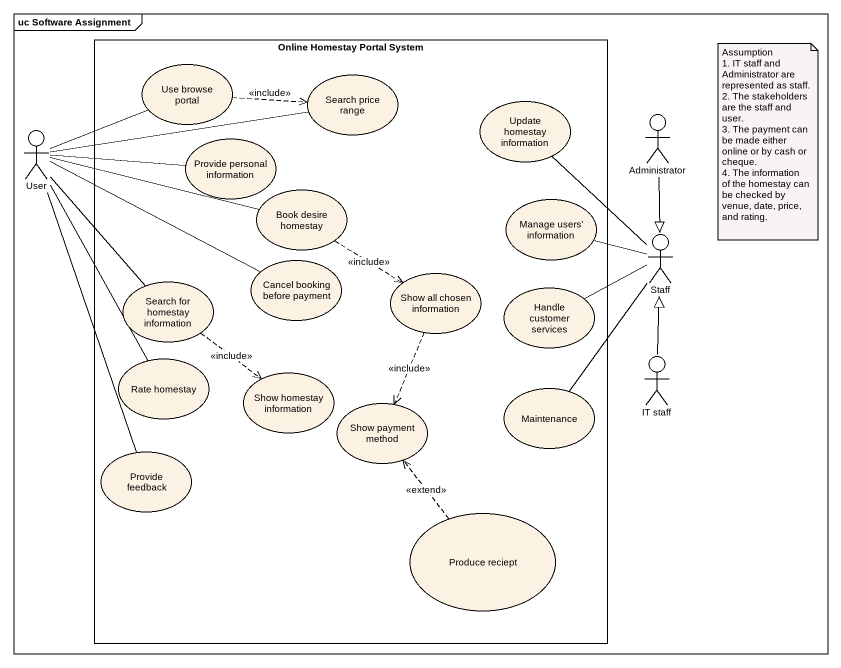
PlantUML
@startuml
mainframe uc Software Assignment
rectangle "Online Homestay Portal System" as Online_Homestay_Portal {
  usecase "Use browse portal" as Use_browse_portal
  usecase "Search price range" as Search_price_range
  usecase "Update homestay information" as Update_homestay_information
  usecase "Provide personal information" as Provide_personal_information
  usecase "Book desire homestay" as Book_desire_homestay
  usecase "Manage users' information" as Manage_users_information
  usecase "Search for homestay information" as Search_for_homestay
  usecase "Cancel booking before payment" as Cancel_booking_before
  usecase "Show all chosen information" as Show_all_chosen_information
  usecase "Handle customer services" as Handle_customer_services
  usecase "Rate homestay" as Rate_homestay
  usecase "Show homestay information" as Show_homestay_information
  usecase "Show payment method" as Show_payment_method
  usecase Maintenance
  usecase "Provide feedback" as Provide_feedback
  usecase "Produce reciept" as Produce_reciept
}
actor User
actor Administrator
actor Staff
actor "IT staff" as IT_staff
Use_browse_portal .right.> Search_price_range : <<include>>
User -right- Use_browse_portal
User -right- Search_price_range
User -right- Provide_personal_information
User -right- Book_desire_homestay
User -- Search_for_homestay
User -right- Cancel_booking_before
User -- Rate_homestay
User -- Provide_feedback
Administrator --|> Staff
Book_desire_homestay ..> Show_all_chosen_information : <<include>>
Staff -up- Update_homestay_information
Staff -left- Manage_users_information
Staff -left- Handle_customer_services
Staff -- Maintenance
Search_for_homestay ..> Show_homestay_information : <<include>>
Show_all_chosen_information ..> Show_payment_method : <<include>>
IT_staff -up-|> Staff
Produce_reciept .up.> Show_payment_method : <<extend>>
note as N1
  Assumption
  1. IT staff and Administrator are represented as staff.
  2. The stakeholders are the staff and user.
  3. The payment can be made either online or by cash or cheque.
  4. The information of the homestay can be checked by venue, date, price, and rating.
end note
@enduml
